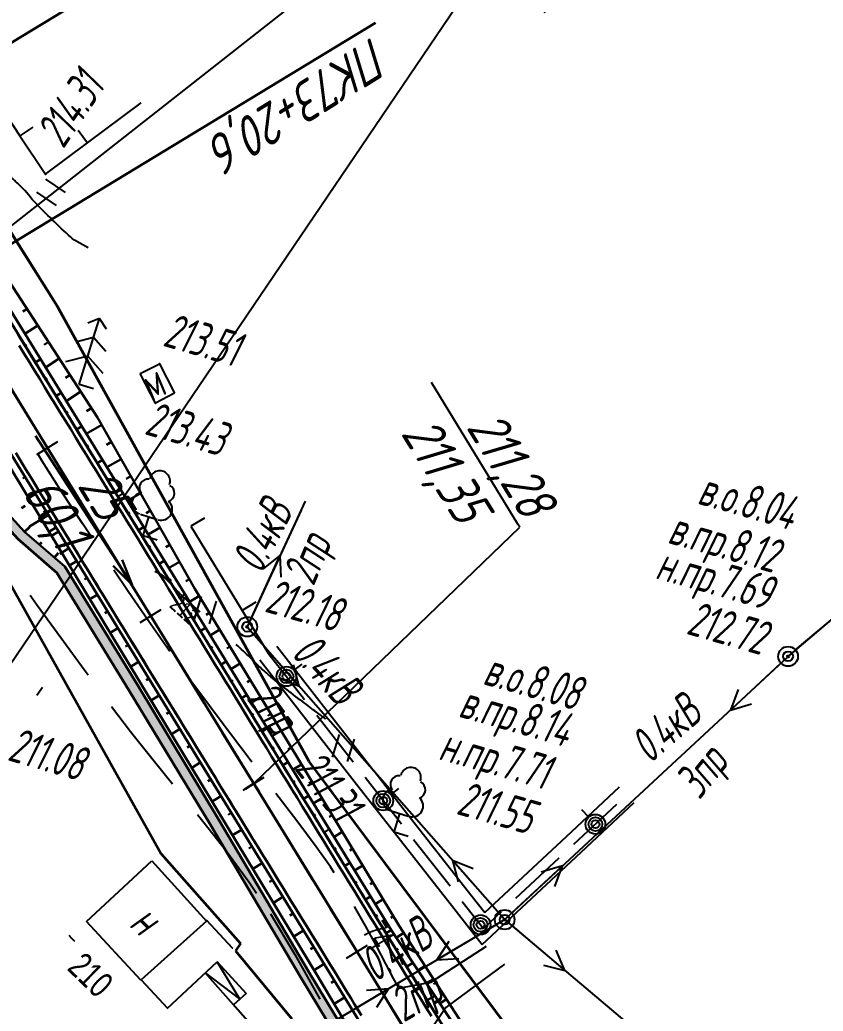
# Model space of a CAD drawing. Header units: millimetres. Extents: x -1799 to 6962, y -1020 to 4121.
# Drawn here: x 4260.6 to 4342.2, y 3052.8 to 3153.5 of the extents above; entities that cross this region are included whole.
import ezdxf
from ezdxf import colors
from ezdxf.entities.mleader import LeaderData, LeaderLine
from ezdxf.math import Vec2, Vec3

# ---------------------------------------------------------------- set-up
doc = ezdxf.new("R2010")
doc.units = ezdxf.units.MM
doc.linetypes.add('CONTI', pattern=[0])
doc.linetypes.add('DASHED', pattern=[0.75, 0.5, -0.25])
for name, color, linetype, lineweight in [('10', 1, 'Continuous', 35), ('КОПИЯ_ОСЬ_13_ОТКОСЫ', 7, 'Continuous', 30), ('КОПИЯ_ОСЬ_ГРАНИЦЫ_ПОЛОС', 7, 'Continuous', 30), ('ОСЬ_ВЕРХ_ПОКРЫТИЯ_ГРАНИЦЫ_ПОЛОС', 7, 'Continuous', 30), ('ОСЬ_ВЕРХ_ПОКРЫТИЯ_ОСЬ', 1, 'Continuous', 30), ('Ось_примыкания', 1, 'Continuous', 35), ('Отметки', 5, 'Continuous', 30), ('Привязка', 250, 'Continuous', 35), ('Тротуар', 40, 'Continuous', 35), ('Уклоны ПЧ', 5, 'Continuous', 30)]:
    doc.layers.add(name, color=color, linetype=linetype, lineweight=lineweight)
for name, color, linetype in [('GOR_BDEFAULT', 212, 'CONTI'), ('NAD_MDEFAULT', 7, 'CONTI'), ('PI_OTDEFAULT', 172, 'CONTI'), ('PI_TTDEFAULT', 5, 'CONTI'), ('SIT_LDEFAULT', 7, 'CONTI'), ('USLZNDEFAULT', 7, 'CONTI'), ('ZAPSKDEFAULT', 7, 'CONTI'), ('КОПИЯ_ОСЬ_ТАНГЕНСЫ', 1, 'Continuous'), ('ОСЬ_ВЕРХ_ПОКРЫТИЯ_ПИКЕТЫ', 1, 'Continuous'), ('ОСЬ_ВЕРХ_ПОКРЫТИЯ_ТАНГЕНСЫ', 1, 'Continuous'), ('разметка', 7, 'Continuous')]:
    doc.layers.add(name, color=color, linetype=linetype)
doc.styles.add('eskd', font='spds.shx', dxfattribs={"width": 1.2, "oblique": 15})
doc.styles.add('SHRFT', font='TXT', dxfattribs={"width": 3.5})
doc.styles.get("Standard").update_dxf_attribs({"font": 'arial.ttf'})
doc.styles.add('ГОСТ', font='', dxfattribs={"oblique": 15, "height": 4})
doc.styles.get('ГОСТ').set_extended_font_data('GOST type A')

# ---------------------------------------------------------------- blocks, each defined once
blk = doc.blocks.new('BL_2011')
at = {"color": 0}
for p, q in [((0, 0), (0, 2.4)), ((1.6, 0), (1.6, 2.4))]:
    blk.add_line(p, q, dxfattribs=at)
blk = doc.blocks.new('BL_22')
at = {"color": 0}
for radius in [1, 0.5, 0.1]:
    blk.add_circle((0, 0), radius, dxfattribs=at)
blk = doc.blocks.new('BL_104')
at = {"color": 0}
for p, q in [((-0.9, 2), (0.9, 2)), ((0, 0), (0, 2)), ((1.5, 0), (0, 0))]:
    blk.add_line(p, q, dxfattribs=at)
for centre, radius, start, end in [((0, 5.8), 1.04, 358, 185), ((-0.94, 4.8), 0.88, 100, 235), ((0.94, 4.8), 0.88, 305, 80), ((-1, 3.1), 1.1, 115, 270), ((1, 3.1), 1.1, 270, 65)]:
    blk.add_arc(centre, radius, start, end, dxfattribs=at)
blk = doc.blocks.new('BL_105')
at = {"color": 0}
for p, q in [((0, 7), (-1, 6.2)), ((0, 5), (0, 7)), ((1, 6.2), (0, 7)), ((0, 5), (-1.6, 4)), ((0, 3), (0, 5)), ((1.6, 4), (0, 5)), ((0, 3), (-2, 1.8)), ((0, 0), (0, 3)), ((2, 1.8), (0, 3)), ((1.5, 0), (0, 0))]:
    blk.add_line(p, q, dxfattribs=at)
blk = doc.blocks.new('*U52')
at = {"layer": 'КОПИЯ_ОСЬ_13_ОТКОСЫ'}
for points in [[(984.13, 927.35), (988.27, 920.91), (988.79, 920.11), (990.34, 917.7), (992.41, 914.48), (994.97, 910.45), (999.57, 903.2), (1001.06, 900.83), (1010.44, 886.4), (1020.32, 869), (1030.7, 851.9), (1041.05, 834.79), (1049.34, 821.93)], [(981.77, 929.25), (985.36, 923.6), (989.91, 916.3), (991.91, 913.05), (994.41, 908.98), (998.87, 901.68), (999.85, 900.08), (1040.26, 834.31), (1048.73, 821.55)], [(1003.28, 897.41), (1002.87, 897.14)], [(1004.37, 895.73), (1003.05, 894.87)], [(1005.46, 894.06), (1005.02, 893.77)], [(1006.55, 892.38), (1005.14, 891.46)], [(1007.64, 890.7), (1007.17, 890.4)], [(1008.74, 889.03), (1007.24, 888.05)], [(1009.83, 887.35), (1009.33, 887.03)], [(1010.87, 885.65), (1009.27, 884.74)], [(1011.86, 883.91), (1011.33, 883.61)], [(1012.85, 882.17), (1011.37, 881.33)], [(1013.83, 880.43), (1013.34, 880.15)], [(1014.82, 878.69), (1013.46, 877.92)], [(1015.81, 876.95), (1015.36, 876.69)], [(1016.8, 875.21), (1015.56, 874.51)], [(1017.78, 873.47), (1017.37, 873.24)], [(1018.77, 871.73), (1017.65, 871.1)], [(1019.76, 869.99), (1019.39, 869.78)], [(1020.77, 868.27), (1019.77, 867.66)], [(1021.8, 866.56), (1021.47, 866.35)], [(1022.84, 864.85), (1021.86, 864.25)], [(1023.88, 863.14), (1023.55, 862.94)], [(1024.92, 861.43), (1023.96, 860.84)], [(1025.96, 859.72), (1025.63, 859.52)], [(1026.99, 858.01), (1026.05, 857.44)], [(1028.03, 856.3), (1027.72, 856.11)], [(1029.07, 854.59), (1028.14, 854.03)], [(1030.11, 852.88), (1029.8, 852.69)], [(1031.14, 851.17), (1030.24, 850.62)], [(1032.18, 849.46), (1031.88, 849.28)], [(1033.21, 847.75), (1032.33, 847.21)], [(1034.25, 846.03), (1033.95, 845.86)], [(1035.28, 844.32), (1034.42, 843.8)], [(1036.32, 842.61), (1036.03, 842.44)], [(1037.35, 840.9), (1036.52, 840.4)], [(1038.39, 839.19), (1038.11, 839.02)], [(1039.42, 837.48), (1038.61, 836.99)], [(1040.46, 835.77), (1040.19, 835.6)], [(1041.51, 834.07), (1040.75, 833.57)], [(1042.6, 832.39), (1042.34, 832.22)], [(1043.68, 830.71), (1042.96, 830.24)], [(1044.76, 829.02), (1044.52, 828.87)], [(1045.85, 827.34), (1045.17, 826.91)]]:
    blk.add_lwpolyline(points, dxfattribs=at)
blk = doc.blocks.new('_None')
blk = doc.blocks.new('Крест')
at = {"layer": 'Отметки'}
for points in [[(-1, 0), (1, 0)], [(0, 1), (0, -1)]]:
    blk.add_lwpolyline(points, dxfattribs=at)
blk = doc.blocks.new('Стрелка')
at = {"layer": 'Уклоны ПЧ', "ltscale": 2}
for points in [[(-0.02, -0.05), (-0.02, 17.97)], [(-0.02, -0.05), (-0.58, 2.62)], [(-0.02, -0.05), (0.53, 2.62)]]:
    blk.add_lwpolyline(points, dxfattribs=at)

msp = doc.modelspace()

# ---------------------------------------------------------------- hatches: boundary and pattern name
at = {"layer": 'Тротуар', "lineweight": 30, "ltscale": 7}
msp.add_hatch(color=256, dxfattribs=at).paths.add_polyline_path([(4355.03, 2987.24), (4352.62, 2989.78), (4345.43, 2993.28), (4338.39, 2996.93), (4334.91, 2998.92), (4331.58, 3001.03), (4325.14, 3005.95), (4319.49, 3011.62), (4314.47, 3017.83), (4309.93, 3024.28), (4307.65, 3027.72), (4301.37, 3037.94), (4295.16, 3048.21), (4289.99, 3056.77), (4280.83, 3072.27), (4272.55, 3085.95), (4265.23, 3097.89), (4261.11, 3101.51), (4255.47, 3107.67), (4252.85, 3111.93), (4250.97, 3116.6), (4250.58, 3117.56), (4249.72, 3119.77), (4248.67, 3123.34), (4248.32, 3124.32), (4247.98, 3125.3), (4241.94, 3135.22), (4234.52, 3147.09), (4225.78, 3160.49), (4219.02, 3170.41), (4211.94, 3180.09), (4203.11, 3191.19), (4194.18, 3201.56), (4183.21, 3213.32), (4172.57, 3223.78), (4162.94, 3232.61), (4150.94, 3243.28), (4138.68, 3253.56), (4117.06, 3271.35), (4101.9, 3284.02), (4086.98, 3297.34), (4083.58, 3299.88), (4077.04, 3304.49), (4070.15, 3308.55), (4062.98, 3311.79), (4055.19, 3313.86), (4047.09, 3314.91), (4039.19, 3314.51), (4031.35, 3312.7), (4024.19, 3309.61), (4017.32, 3305.34), (4008.1, 3297.93), (3998.94, 3289.84), (3996.07, 3287.06), (3984.76, 3275.74), (3983.05, 3274.04), (3982.33, 3273.35), (3976.25, 3267.27), (3965.03, 3255.87), (3952.39, 3243.06), (3945.34, 3235.97), (3938.23, 3228.93), (3931.1, 3221.93), (3922.53, 3213.53), (3913.89, 3205.06), (3900.71, 3192.94), (3893.25, 3186.27), (3888.8, 3182.35), (3880.99, 3176), (3874.79, 3170.95), (3865.39, 3163.48), (3855.8, 3156.28), (3849.37, 3151.51), (3844.56, 3148.07), (3839.7, 3144.64), (3832.98, 3140.05), (3830.3, 3138.27), (3823.27, 3133.56), (3822.44, 3133.01), (3809.62, 3124.41), (3792.02, 3114.36), (3786.09, 3111.26), (3780.02, 3108.41), (3761.67, 3099.66), (3749.56, 3093.59), (3739.44, 3087.86), (3738.74, 3087.43), (3732.47, 3082.56), (3726.51, 3077.16), (3720.89, 3071.42), (3715.66, 3065.18), (3710.96, 3058.32), (3707.32, 3051.74), (3703.94, 3044.27), (3700.86, 3036.48), (3698.46, 3028.97), (3695.6, 3017.77), (3693.19, 3006.01), (3691.1, 2983.08), (3692.24, 2982.69), (3694.17, 3005.82), (3696.57, 3017.54), (3699.54, 3029.11), (3701.99, 3036.66), (3704.93, 3044.03), (3708.2, 3051.26), (3712.01, 3058.12), (3716.54, 3064.69), (3721.63, 3070.75), (3727.19, 3076.43), (3733.07, 3081.76), (3739.31, 3086.6), (3740.03, 3087.05), (3750.03, 3092.7), (3762.02, 3098.83), (3780.45, 3107.48), (3786.56, 3110.33), (3792.49, 3113.47), (3810.09, 3123.52), (3830.86, 3137.44), (3833.54, 3139.22), (3840.16, 3143.74), (3845.07, 3147.21), (3849.92, 3150.75), (3856.39, 3155.47), (3865.97, 3162.73), (3875.41, 3170.17), (3881.62, 3175.22), (3889.45, 3181.59), (3893.92, 3185.53), (3901.38, 3192.2), (3914.58, 3204.33), (3923.23, 3212.81), (3931.8, 3221.21), (3938.93, 3228.22), (3946.04, 3235.26), (3953.1, 3242.36), (3965.74, 3255.17), (3976.96, 3266.57), (3985.46, 3275.04), (3996.77, 3286.34), (3999.62, 3289.11), (4008.74, 3297.17), (4017.9, 3304.53), (4024.65, 3308.72), (4031.67, 3311.74), (4039.33, 3313.52), (4047.06, 3313.9), (4054.99, 3312.87), (4062.64, 3310.84), (4069.69, 3307.66), (4076.5, 3303.64), (4082.99, 3299.07), (4086.34, 3296.56), (4101.25, 3283.27), (4116.42, 3270.59), (4138.04, 3252.79), (4150.29, 3242.53), (4162.27, 3231.86), (4171.85, 3223.06), (4182.46, 3212.66), (4193.35, 3200.99), (4202.34, 3190.56), (4211.14, 3179.48), (4218.21, 3169.83), (4224.95, 3159.94), (4233.68, 3146.55), (4241.09, 3134.69), (4246.97, 3125.15), (4248.83, 3119.35), (4251.95, 3111.48), (4254.67, 3107.07), (4260.42, 3100.79), (4264.38, 3097.35), (4271.69, 3085.43), (4279.98, 3071.76), (4289.13, 3056.26), (4294.31, 3047.69), (4300.53, 3037.43), (4306.8, 3027.18), (4309.04, 3023.82), (4313.66, 3017.24), (4318.75, 3010.96), (4324.47, 3005.2), (4330.91, 3000.28), (4334.39, 2998.06), (4337.92, 2996.05), (4344.98, 2992.39), (4352.02, 2988.96), (4354.44, 2986.41), (4356.73, 2985.39), (4357.14, 2986.31)])

# ---------------------------------------------------------------- linework, layer by layer
at = {"linetype": 'Continuous'}
msp.add_line((4228.53, 3042.13), (4318.48, 3174.88), dxfattribs=at)
at = {"layer": '10'}
for p, q in [((4264.46, 3124.38), (4216.9, 3199.76)), ((4289.97, 3078.19), (4264.46, 3124.38)), ((4248.99, 3115.25), (4274.96, 3068.8)), ((4248.99, 3115.25), (4274.96, 3068.8)), ((4332.5, 3021.27), (4289.97, 3078.19)), ((4274.96, 3068.8), (4283.02, 3059.71)), ((4274.96, 3068.8), (4283.02, 3059.71)), ((4283.02, 3059.71), (4282.51, 3058.95)), ((4283.02, 3059.71), (4282.51, 3058.95)), ((4282.51, 3058.95), (4288.24, 3052.07)), ((4282.51, 3058.95), (4288.24, 3052.07))]:
    msp.add_line(p, q, dxfattribs=at)
msp.add_lwpolyline([(4598.59, 2915.53), (4552.42, 2914.98), (4521.75, 2925.03), (4419.61, 2982.91), (4344.15, 3011.2), (4332.5, 3021.27), (4289.97, 3078.19), (4264.46, 3124.38), (4216.9, 3199.76), (4208.93, 3208.63), (4175.18, 3237.41), (4176.75, 3239.01), (4084.86, 3313.42)], dxfattribs=at)
at = {"layer": 'GOR_BDEFAULT', "color": 212, "flags": 128}
for points, elevation in [([(4267.57, 3130.34), (4266.17, 3131.1), (4265.98, 3131.26), (4265.77, 3131.44), (4265.56, 3131.63), (4265.33, 3131.84), (4265.1, 3132.05), (4264.86, 3132.27), (4264.62, 3132.5), (4264.38, 3132.73), (4264.14, 3132.96), (4263.91, 3133.18), (4263.69, 3133.4), (4263.47, 3133.61), (4263.27, 3133.81), (4263.08, 3134), (4262.91, 3134.17), (4261.88, 3135.25), (4261.54, 3135.68), (4261.12, 3136.16), (4260.47, 3136.8), (4260.41, 3136.85), (4260.35, 3136.91), (4260.29, 3136.97), (4260.23, 3137.03), (4260.17, 3137.09), (4260.1, 3137.15), (4260.04, 3137.21), (4259.97, 3137.28), (4259.9, 3137.35), (4259.82, 3137.42), (4259.74, 3137.5), (4259.66, 3137.57), (4259.58, 3137.65), (4259.5, 3137.73), (4259.41, 3137.82), (4259.32, 3137.9), (4259.22, 3138), (4259.12, 3138.1), (4259.01, 3138.21), (4258.89, 3138.33), (4258.76, 3138.47), (4258.61, 3138.62), (4258.45, 3138.79), (4258.27, 3138.99), (4258.07, 3139.21), (4257.85, 3139.45), (4257.6, 3139.73), (4257.34, 3140.03), (4257.04, 3140.37), (4256.71, 3140.75)], 214), ([(4278.92, 3093.35), (4278.71, 3093.54), (4278.51, 3093.71), (4278.32, 3093.88), (4278.14, 3094.05), (4277.97, 3094.2), (4277.81, 3094.35), (4277.65, 3094.49), (4277.5, 3094.62), (4277.36, 3094.76), (4277.22, 3094.88), (4277.09, 3095.01), (4276.97, 3095.13), (4276.84, 3095.25), (4276.72, 3095.38), (4276.6, 3095.5), (4276.49, 3095.62), (4276.37, 3095.74), (4276.26, 3095.87), (4276.14, 3095.99), (4276.03, 3096.11), (4275.93, 3096.23), (4275.82, 3096.35), (4275.72, 3096.46), (4275.62, 3096.57), (4275.52, 3096.67), (4275.42, 3096.77), (4275.33, 3096.86), (4275.24, 3096.95), (4275.16, 3097.03), (4275.08, 3097.1), (4274.32, 3097.49)], 212), ([(4291.69, 3082.48), (4291.63, 3082.53), (4291.56, 3082.58), (4291.48, 3082.64), (4291.4, 3082.7), (4291.3, 3082.77), (4291.2, 3082.85), (4291.09, 3082.93), (4290.97, 3083.02), (4290.84, 3083.11), (4290.7, 3083.22), (4290.55, 3083.33), (4290.4, 3083.44), (4290.23, 3083.57), (4290.06, 3083.7), (4289.87, 3083.84), (4289.68, 3083.99), (4289.48, 3084.14), (4289.27, 3084.3), (4289.05, 3084.46), (4288.83, 3084.63), (4288.61, 3084.8), (4288.39, 3084.97), (4288.16, 3085.15), (4287.93, 3085.32), (4287.71, 3085.49), (4287.49, 3085.67), (4287.28, 3085.83), (4287.07, 3086), (4286.86, 3086.16), (4286.67, 3086.32), (4286.48, 3086.47), (4286.31, 3086.61), (4286.14, 3086.75), (4285.98, 3086.89), (4285.83, 3087.02), (4285.68, 3087.14), (4285.54, 3087.27), (4285.41, 3087.38), (4285.28, 3087.5), (4285.16, 3087.61), (4285.04, 3087.72), (4284.92, 3087.83), (4284.81, 3087.93), (4284.7, 3088.04), (4284.6, 3088.14), (4284.49, 3088.25), (4284.38, 3088.35), (4284.28, 3088.45), (4284.17, 3088.56), (4284.06, 3088.67), (4283.95, 3088.78), (4283.83, 3088.9), (4283.7, 3089.02), (4283.57, 3089.15), (4283.43, 3089.28), (4283.28, 3089.42), (4283.12, 3089.57), (4282.95, 3089.73), (4282.77, 3089.9), (4282.58, 3090.08)], 212), ([(4265.58, 3060.54), (4265.87, 3060.25), (4266.18, 3059.96)], 210)]:
    msp.add_lwpolyline(points, dxfattribs=dict(at, elevation=elevation))
at = {"layer": 'PI_TTDEFAULT', "color": 5}
for p in [(4263.23, 3137.82, 214.31), (4274.8, 3118.56, 213.51), (4274.38, 3114.57, 213.43), (4283.7, 3091.86, 212.18), (4338.6, 3088.86, 212.72), (4298.77, 3072.6, 211.7), (4294.29, 3069.32, 211.31)]:
    msp.add_point(p, dxfattribs=at)
at = {"layer": 'SIT_LDEFAULT', "color": 7}
for p, q in [((4255.05, 3150), (4260.63, 3141.7)), ((4267.5, 3140.99), (4272.94, 3145.05)), ((4261.95, 3142.59), (4260.63, 3141.7)), ((4266.55, 3142.28), (4267.5, 3140.99)), ((4260.63, 3141.7), (4263.23, 3137.82)), ((4263.23, 3137.81), (4267.5, 3140.99)), ((4272.85, 3117.56), (4274.8, 3118.56)), ((4274.8, 3118.56), (4276.33, 3115.57)), ((4272.88, 3117.5), (4272.85, 3117.56)), ((4274.38, 3114.57), (4272.88, 3117.5)), ((4276.33, 3115.57), (4274.38, 3114.57)), ((4262.89, 3108.69), (4262.5, 3109.32)), ((4264.83, 3105.63), (4262.88, 3108.68)), ((4266.98, 3102.35), (4264.83, 3105.63)), ((4289.59, 3104.6), (4283.7, 3091.86)), ((4279.35, 3102.89), (4277.98, 3102.06)), ((4289.17, 3103.69), (4286.23, 3097.34)), ((4267.93, 3100.93), (4266.98, 3102.35)), ((4277.98, 3102.06), (4283.2, 3093.53)), ((4338.6, 3088.86), (4352.9, 3100.94)), ((4284.12, 3092.77), (4287.06, 3099.12)), ((4287.06, 3099.12), (4285.31, 3097.73)), ((4287.13, 3096.89), (4287.06, 3099.12)), ((4271.62, 3095.46), (4270.16, 3097.6)), ((4261.68, 3095.06), (4262.39, 3094.07)), ((4273.96, 3092.07), (4271.62, 3095.46)), ((4262.39, 3094.07), (4264.77, 3090.77)), ((4284.56, 3094.36), (4283.2, 3093.53)), ((4339.36, 3089.51), (4344.71, 3094.02)), ((4283.2, 3093.53), (4285.84, 3089.2)), ((4275.85, 3089.37), (4273.96, 3092.07)), ((4283.7, 3091.86), (4309.83, 3062.13)), ((4264.77, 3090.77), (4267.15, 3087.51)), ((4284.36, 3091.11), (4288.98, 3085.85)), ((4286.71, 3089.88), (4296.54, 3077.25)), ((4285.84, 3089.2), (4289.53, 3084.47)), ((4309.83, 3062.13), (4338.6, 3088.86)), ((4284.97, 3088.52), (4294.8, 3075.9)), ((4288.98, 3085.85), (4288.41, 3088.01)), ((4288.47, 3087.45), (4289.26, 3088.06)), ((4337.87, 3088.18), (4332.74, 3083.41)), ((4267.15, 3087.51), (4267.54, 3086.97)), ((4286.91, 3086.69), (4288.98, 3085.85)), ((4262.34, 3084.92), (4262.93, 3085.73)), ((4278.57, 3085.58), (4278.18, 3086.12)), ((4281.15, 3082.11), (4278.57, 3085.58)), ((4333.52, 3085.51), (4332.74, 3083.41)), ((4269.91, 3083.76), (4271.84, 3081.22)), ((4332.74, 3083.41), (4334.89, 3084.04)), ((4290.76, 3082.89), (4294.44, 3078.16)), ((4283.8, 3078.61), (4281.15, 3082.11)), ((4271.84, 3081.22), (4274.28, 3078.18)), ((4284.17, 3078.12), (4283.8, 3078.61)), ((4274.28, 3078.18), (4276.13, 3075.91)), ((4295.67, 3076.58), (4298.77, 3072.6)), ((4296.54, 3077.26), (4299.64, 3073.28)), ((4294.8, 3075.9), (4297.9, 3071.92)), ((4316.09, 3070.58), (4321.49, 3075.61)), ((4288.74, 3072.15), (4286.61, 3074.95)), ((4298.3, 3074.83), (4299.09, 3075.44)), ((4316.84, 3069.78), (4321.23, 3073.87)), ((4317.59, 3068.98), (4322.99, 3074.01)), ((4278.66, 3072.8), (4279.2, 3072.13)), ((4298.77, 3072.6), (4299.36, 3071.85)), ((4299.64, 3073.28), (4306.39, 3064.65)), ((4318.35, 3072.56), (4317.67, 3073.29)), ((4279.2, 3072.13), (4281.6, 3069.07)), ((4290.7, 3069.52), (4288.73, 3072.15)), ((4297.9, 3071.92), (4304.66, 3063.3)), ((4307.8, 3062.85), (4316.09, 3070.58)), ((4292.15, 3067.49), (4290.7, 3069.52)), ((4300.59, 3070.27), (4304.29, 3065.55)), ((4281.6, 3069.07), (4283.9, 3065.94)), ((4307.54, 3059.62), (4317.59, 3068.97)), ((4267.38, 3061.96), (4274.01, 3068.1)), ((4274.01, 3068.1), (4279.55, 3061.99)), ((4292.53, 3066.89), (4292.15, 3067.49)), ((4309.17, 3062.88), (4304.55, 3068.14)), ((4304.55, 3068.14), (4305.12, 3065.98)), ((4306.62, 3067.3), (4304.55, 3068.14)), ((4310.56, 3062.81), (4315.69, 3067.58)), ((4310.98, 3064.32), (4315.37, 3068.41)), ((4315.69, 3067.58), (4313.54, 3066.95)), ((4314.91, 3065.48), (4315.69, 3067.58)), ((4283.9, 3065.94), (4284.65, 3064.82)), ((4306.4, 3064.65), (4307.8, 3062.86)), ((4295.7, 3061.51), (4294.6, 3063.47)), ((4305.53, 3063.97), (4307.67, 3061.24)), ((4286.06, 3062.72), (4288.53, 3058.59)), ((4304.66, 3063.29), (4307.54, 3059.61)), ((4307.67, 3061.24), (4309.52, 3062.96)), ((4272.91, 3055.98), (4267.38, 3061.96)), ((4279.55, 3061.99), (4272.94, 3056.01)), ((4279.54, 3062.12), (4282.19, 3059.24)), ((4309.83, 3062.13), (4291.17, 3051.02)), ((4296.81, 3059.46), (4295.7, 3061.51)), ((4308.97, 3061.62), (4302.96, 3058.04)), ((4371.75, 3010), (4309.83, 3062.13)), ((4310.59, 3061.49), (4315.95, 3056.98)), ((4297.78, 3057.63), (4296.81, 3059.46)), ((4302.32, 3055.79), (4307.97, 3059.44)), ((4304.16, 3059.92), (4302.96, 3058.04)), ((4282.2, 3059.24), (4282.14, 3059.19)), ((4288.53, 3058.59), (4291.07, 3054.07)), ((4315.95, 3056.98), (4315.06, 3059.03)), ((4275.58, 3053.11), (4280.65, 3057.86)), ((4280.65, 3057.86), (4283.59, 3054.63)), ((4282.94, 3054.06), (4280.65, 3057.86)), ((4298.56, 3056.16), (4297.78, 3057.63)), ((4302.96, 3058.04), (4305.19, 3058.2)), ((4309.82, 3057.6), (4303.86, 3053.2)), ((4313.78, 3057.5), (4315.95, 3056.98)), ((4279.44, 3056.72), (4282.94, 3054.06)), ((4282.29, 3053.5), (4279.44, 3056.72)), ((4272.91, 3055.98), (4272.94, 3056.01)), ((4272.94, 3056.01), (4275.6, 3053.13)), ((4299.1, 3055.2), (4298.56, 3056.16)), ((4298.97, 3055.75), (4299.1, 3055.19)), ((4299.1, 3055.19), (4302.32, 3055.79)), ((4283.59, 3054.63), (4282.29, 3053.5)), ((4292.03, 3051.53), (4298.04, 3055.11)), ((4298.04, 3055.11), (4295.81, 3054.95)), ((4296.84, 3053.23), (4298.04, 3055.11)), ((4285.65, 3049.7), (4282.24, 3053.56)), ((4275.6, 3053.13), (4275.58, 3053.11)), ((4303.86, 3053.2), (4302.4, 3051.06))]:
    msp.add_line(p, q, dxfattribs=at)
for centre, radius in [((4287.68, 3086.83), 1), ((4287.68, 3086.83), 0.7), ((4287.68, 3086.83), 0.4), ((4297.51, 3074.21), 1), ((4297.51, 3074.21), 0.7), ((4297.51, 3074.21), 0.4), ((4319.04, 3071.82), 1), ((4319.04, 3071.82), 0.7), ((4319.04, 3071.82), 0.4), ((4307.38, 3061.61), 1), ((4307.38, 3061.61), 0.7), ((4307.38, 3061.61), 0.4)]:
    msp.add_circle(centre, radius, dxfattribs=at)
at = {"layer": 'КОПИЯ_ОСЬ_13_ОТКОСЫ'}
for points in [[(4229.09, 3158.07), (4232.22, 3153.32), (4235.31, 3148.55), (4239.9, 3141.34), (4241.42, 3138.93), (4243.44, 3135.71), (4245.95, 3131.68), (4250.46, 3124.42), (4251.44, 3122.83), (4299.86, 3044.02)], [(4238.81, 3156.46), (4241.89, 3151.62), (4246.46, 3144.33), (4248.47, 3141.08), (4250.47, 3137.83), (4253.46, 3132.95), (4257.4, 3126.49), (4305.83, 3047.68)], [(4229.43, 3156.02), (4231.53, 3152.87), (4234.65, 3148.12), (4239.28, 3140.95), (4240.81, 3138.55), (4242.84, 3135.34), (4245.38, 3131.33), (4249.43, 3124.88), (4250.89, 3122.49), (4290.84, 3056.43), (4298.64, 3043.26)], [(4239.83, 3155.98), (4243.42, 3150.32), (4247.98, 3143.02), (4249.98, 3139.77), (4252.48, 3135.71), (4256.94, 3128.4), (4257.91, 3126.81), (4298.33, 3061.03), (4306.8, 3048.28)], [(4261.14, 3120.4), (4261.31, 3120.51)], [(4262.19, 3118.7), (4262.7, 3119.01)], [(4263.24, 3117), (4263.41, 3117.1)], [(4264.28, 3115.29), (4264.8, 3115.61)], [(4265.33, 3113.59), (4265.5, 3113.69)], [(4266.38, 3111.88), (4266.89, 3112.2)], [(4267.43, 3110.18), (4267.6, 3110.28)], [(4268.47, 3108.47), (4268.98, 3108.79)], [(4261.14, 3107.04), (4260.92, 3106.91)], [(4269.52, 3106.77), (4269.69, 3106.88)], [(4262.18, 3105.34), (4261.51, 3104.93)], [(4270.57, 3105.07), (4271.08, 3105.38)], [(4263.23, 3103.64), (4263.01, 3103.5)], [(4271.61, 3103.36), (4271.78, 3103.47)], [(4264.28, 3101.93), (4263.58, 3101.51)], [(4272.66, 3101.66), (4273.17, 3101.97)], [(4265.32, 3100.23), (4265.09, 3100.09)], [(4273.71, 3099.95), (4273.88, 3100.06)], [(4266.37, 3098.52), (4265.65, 3098.08)], [(4274.75, 3098.25), (4275.27, 3098.56)], [(4267.42, 3096.82), (4267.18, 3096.67)], [(4275.8, 3096.55), (4275.97, 3096.65)], [(4268.46, 3095.12), (4267.72, 3094.66)], [(4276.85, 3094.84), (4277.36, 3095.16)], [(4269.51, 3093.41), (4269.26, 3093.26)], [(4277.9, 3093.14), (4278.07, 3093.24)], [(4270.56, 3091.71), (4269.79, 3091.24)], [(4278.94, 3091.43), (4279.45, 3091.75)], [(4271.61, 3090), (4271.35, 3089.85)], [(4279.99, 3089.73), (4280.16, 3089.84)], [(4272.65, 3088.3), (4271.86, 3087.81)], [(4281.04, 3088.03), (4281.55, 3088.34)], [(4273.7, 3086.6), (4273.44, 3086.43)], [(4282.08, 3086.32), (4282.25, 3086.43)], [(4274.75, 3084.89), (4273.93, 3084.39)], [(4283.13, 3084.62), (4283.64, 3084.93)], [(4275.79, 3083.19), (4275.52, 3083.02)], [(4284.18, 3082.91), (4284.35, 3083.02)], [(4276.84, 3081.48), (4276, 3080.97)], [(4285.22, 3081.21), (4285.74, 3081.52)], [(4277.89, 3079.78), (4277.61, 3079.61)], [(4286.27, 3079.51), (4286.44, 3079.61)], [(4278.93, 3078.08), (4278.07, 3077.55)], [(4287.32, 3077.8), (4287.83, 3078.12)], [(4279.98, 3076.37), (4279.69, 3076.19)], [(4288.37, 3076.1), (4288.54, 3076.2)], [(4281.03, 3074.67), (4280.14, 3074.12)], [(4289.41, 3074.39), (4289.92, 3074.71)], [(4282.08, 3072.96), (4281.78, 3072.78)], [(4290.46, 3072.69), (4290.63, 3072.79)], [(4283.12, 3071.26), (4282.21, 3070.7)], [(4291.51, 3070.99), (4292.02, 3071.3)], [(4284.17, 3069.56), (4283.87, 3069.37)], [(4292.55, 3069.28), (4292.72, 3069.39)], [(4285.22, 3067.85), (4284.28, 3067.28)], [(4293.6, 3067.58), (4294.11, 3067.89)], [(4286.26, 3066.15), (4285.95, 3065.96)], [(4294.65, 3065.87), (4294.82, 3065.98)], [(4295.69, 3064.17), (4296.21, 3064.48)], [(4287.31, 3064.44), (4286.35, 3063.85)], [(4288.36, 3062.74), (4288.04, 3062.54)], [(4296.74, 3062.47), (4296.91, 3062.57)], [(4289.4, 3061.03), (4288.42, 3060.43)], [(4297.79, 3060.76), (4298.3, 3061.08)], [(4290.45, 3059.33), (4290.12, 3059.13)], [(4298.84, 3059.06), (4299.01, 3059.16)], [(4291.5, 3057.63), (4290.49, 3057.01)], [(4299.88, 3057.35), (4300.51, 3057.74)], [(4292.55, 3055.92), (4292.21, 3055.72)], [(4300.93, 3055.65), (4301.14, 3055.78)], [(4301.98, 3053.95), (4302.73, 3054.41)], [(4293.59, 3054.22), (4292.53, 3053.57)]]:
    msp.add_lwpolyline(points, dxfattribs=at)
at = {"layer": 'КОПИЯ_ОСЬ_ГРАНИЦЫ_ПОЛОС'}
for points in [[(4260.45, 3121.54), (4260.97, 3120.69), (4261.49, 3119.84), (4262.02, 3118.98), (4262.54, 3118.13), (4263.06, 3117.28), (4263.59, 3116.43), (4264.11, 3115.58), (4264.63, 3114.73), (4265.15, 3113.88), (4265.68, 3113.02), (4266.2, 3112.17), (4266.72, 3111.32), (4267.25, 3110.47), (4267.77, 3109.62), (4268.29, 3108.77), (4268.82, 3107.92), (4269.34, 3107.06), (4269.86, 3106.21), (4270.39, 3105.36), (4270.91, 3104.51), (4271.43, 3103.66), (4271.96, 3102.81), (4272.48, 3101.96), (4273, 3101.1), (4273.52, 3100.25), (4274.05, 3099.4), (4274.57, 3098.55), (4275.09, 3097.7), (4275.62, 3096.85), (4276.14, 3096), (4276.66, 3095.15), (4277.19, 3094.29), (4277.71, 3093.44), (4278.23, 3092.59), (4278.76, 3091.74), (4279.28, 3090.89), (4279.8, 3090.04), (4280.32, 3089.19), (4280.85, 3088.33), (4281.37, 3087.48), (4281.89, 3086.63), (4282.42, 3085.78), (4282.94, 3084.93), (4283.46, 3084.08), (4283.99, 3083.23), (4284.51, 3082.37), (4285.03, 3081.52), (4285.56, 3080.67), (4286.08, 3079.82), (4286.6, 3078.97), (4287.12, 3078.12), (4287.65, 3077.27), (4288.17, 3076.42), (4288.69, 3075.56), (4289.22, 3074.71), (4289.74, 3073.86), (4290.26, 3073.01), (4290.79, 3072.16), (4291.31, 3071.31), (4291.83, 3070.46), (4292.36, 3069.6), (4292.88, 3068.75), (4293.4, 3067.9), (4293.92, 3067.05), (4294.45, 3066.2), (4294.97, 3065.35), (4295.49, 3064.5), (4296.02, 3063.64), (4296.54, 3062.79), (4297.06, 3061.94), (4297.59, 3061.09), (4298.11, 3060.24), (4298.63, 3059.39), (4299.16, 3058.54), (4299.68, 3057.69), (4300.2, 3056.83), (4300.73, 3055.98), (4301.25, 3055.13), (4301.77, 3054.28), (4302.29, 3053.43), (4302.82, 3052.58)], [(4260.53, 3121.41), (4261.05, 3120.56), (4261.57, 3119.71), (4262.09, 3118.87), (4262.61, 3118.02), (4263.13, 3117.17), (4263.65, 3116.32), (4264.17, 3115.48), (4264.69, 3114.63), (4265.21, 3113.78), (4265.73, 3112.93), (4266.25, 3112.09), (4266.77, 3111.24), (4267.3, 3110.39), (4267.82, 3109.54), (4268.34, 3108.7), (4268.86, 3107.85), (4269.38, 3107), (4269.9, 3106.15), (4270.42, 3105.31), (4270.94, 3104.46), (4271.46, 3103.61), (4271.98, 3102.76), (4272.5, 3101.92), (4273.02, 3101.07), (4273.54, 3100.22), (4274.06, 3099.37), (4274.58, 3098.53), (4275.11, 3097.68), (4275.63, 3096.83), (4276.15, 3095.98), (4276.67, 3095.14), (4277.19, 3094.29), (4277.71, 3093.44), (4278.23, 3092.59), (4278.75, 3091.75), (4279.27, 3090.9), (4279.79, 3090.05), (4280.31, 3089.2), (4280.83, 3088.36), (4281.35, 3087.51), (4281.87, 3086.66), (4282.4, 3085.81), (4282.92, 3084.97), (4283.44, 3084.12), (4283.96, 3083.27), (4284.48, 3082.43), (4285, 3081.58), (4285.52, 3080.73), (4286.04, 3079.88), (4286.56, 3079.04), (4287.08, 3078.19), (4287.6, 3077.34), (4288.12, 3076.49), (4288.64, 3075.65), (4289.16, 3074.8), (4289.68, 3073.95), (4290.21, 3073.1), (4290.73, 3072.26), (4291.25, 3071.41), (4291.77, 3070.56), (4292.29, 3069.71), (4292.81, 3068.87), (4293.33, 3068.02), (4293.85, 3067.17), (4294.37, 3066.32), (4294.89, 3065.48), (4295.41, 3064.63), (4295.93, 3063.78), (4296.45, 3062.93), (4296.97, 3062.09), (4297.49, 3061.24), (4298.02, 3060.39), (4298.54, 3059.54), (4299.06, 3058.7), (4299.58, 3057.85), (4300.1, 3057), (4300.62, 3056.15), (4301.14, 3055.31), (4301.66, 3054.46), (4302.18, 3053.61), (4302.7, 3052.76)], [(4260.54, 3120.42), (4261.07, 3119.57), (4261.59, 3118.72), (4262.11, 3117.87), (4262.64, 3117.02), (4263.16, 3116.17), (4263.68, 3115.32), (4264.21, 3114.47), (4264.73, 3113.61), (4265.25, 3112.76), (4265.78, 3111.91), (4266.3, 3111.06), (4266.82, 3110.21), (4267.34, 3109.36), (4267.87, 3108.51), (4268.39, 3107.65), (4268.91, 3106.8), (4269.44, 3105.95), (4269.96, 3105.1), (4270.48, 3104.25), (4271.01, 3103.4), (4271.53, 3102.55), (4272.05, 3101.69), (4272.58, 3100.84), (4273.1, 3099.99), (4273.62, 3099.14), (4274.14, 3098.29), (4274.67, 3097.44), (4275.19, 3096.59), (4275.71, 3095.73), (4276.24, 3094.88), (4276.76, 3094.03), (4277.28, 3093.18), (4277.81, 3092.33), (4278.33, 3091.48), (4278.85, 3090.63), (4279.38, 3089.78), (4279.9, 3088.92), (4280.42, 3088.07), (4280.94, 3087.22), (4281.47, 3086.37), (4281.99, 3085.52), (4282.51, 3084.67), (4283.04, 3083.82), (4283.56, 3082.96), (4284.08, 3082.11), (4284.61, 3081.26), (4285.13, 3080.41), (4285.65, 3079.56), (4286.18, 3078.71), (4286.7, 3077.86), (4287.22, 3077), (4287.74, 3076.15), (4288.27, 3075.3), (4288.79, 3074.45), (4289.31, 3073.6), (4289.84, 3072.75), (4290.36, 3071.9), (4290.88, 3071.05), (4291.41, 3070.19), (4291.93, 3069.34), (4292.45, 3068.49), (4292.98, 3067.64), (4293.5, 3066.79), (4294.02, 3065.94), (4294.55, 3065.09), (4295.07, 3064.23), (4295.59, 3063.38), (4296.11, 3062.53), (4296.64, 3061.68), (4297.16, 3060.83), (4297.68, 3059.98), (4298.21, 3059.13), (4298.73, 3058.27), (4299.25, 3057.42), (4299.78, 3056.57), (4300.3, 3055.72), (4300.82, 3054.87), (4301.35, 3054.02), (4301.87, 3053.17), (4302.39, 3052.32)], [(4263.65, 3103.9), (4263.92, 3103.48), (4264.44, 3102.62), (4264.96, 3101.77), (4265.48, 3100.92), (4266.01, 3100.07), (4266.53, 3099.22), (4267.05, 3098.37), (4267.58, 3097.52), (4268.1, 3096.67), (4268.62, 3095.82), (4269.15, 3094.96), (4269.67, 3094.11), (4270.19, 3093.26), (4270.71, 3092.41), (4271.24, 3091.56), (4271.76, 3090.71), (4272.28, 3089.86), (4272.81, 3089.01), (4273.33, 3088.16), (4273.85, 3087.3), (4274.37, 3086.45), (4274.9, 3085.6), (4275.42, 3084.75), (4275.94, 3083.9), (4276.47, 3083.05), (4276.99, 3082.2), (4277.51, 3081.35), (4278.04, 3080.5), (4278.56, 3079.64), (4279.08, 3078.79), (4279.6, 3077.94), (4280.13, 3077.09), (4280.65, 3076.24), (4281.17, 3075.39), (4281.7, 3074.54), (4282.22, 3073.69), (4282.74, 3072.84), (4283.26, 3071.98), (4283.79, 3071.13), (4284.31, 3070.28), (4284.83, 3069.43), (4285.36, 3068.58), (4285.88, 3067.73), (4286.4, 3066.88), (4286.92, 3066.03), (4287.45, 3065.18), (4287.97, 3064.32), (4288.49, 3063.47), (4289.02, 3062.62), (4289.54, 3061.77), (4290.06, 3060.92), (4290.59, 3060.07), (4291.11, 3059.22), (4291.63, 3058.37), (4292.15, 3057.52), (4292.68, 3056.66), (4293.2, 3055.81), (4293.72, 3054.96), (4294.25, 3054.11), (4294.77, 3053.26), (4295.29, 3052.41)]]:
    msp.add_lwpolyline(points, dxfattribs=at)
at = {"layer": 'КОПИЯ_ОСЬ_ТАНГЕНСЫ'}
msp.add_line((4205.15, 3204.85), (4325.58, 3008.84), dxfattribs=at)
at = {"layer": 'ОСЬ_ВЕРХ_ПОКРЫТИЯ_ГРАНИЦЫ_ПОЛОС', "linetype": 'Continuous'}
msp.add_lwpolyline([(4295.08, 3052.75), (4294.56, 3053.6), (4294.04, 3054.45), (4293.52, 3055.29), (4293, 3056.14), (4292.48, 3056.99), (4291.96, 3057.84), (4291.44, 3058.68), (4290.92, 3059.53), (4290.39, 3060.38), (4289.87, 3061.23), (4289.35, 3062.07), (4288.83, 3062.92), (4288.31, 3063.77), (4287.79, 3064.62), (4287.27, 3065.46), (4286.75, 3066.31), (4286.23, 3067.16), (4285.71, 3068.01), (4285.19, 3068.85), (4284.67, 3069.7), (4284.15, 3070.55), (4283.63, 3071.4), (4283.11, 3072.24), (4282.58, 3073.09), (4282.06, 3073.94), (4281.54, 3074.79), (4281.02, 3075.63), (4280.5, 3076.48), (4279.98, 3077.33), (4279.46, 3078.18), (4278.94, 3079.02), (4278.42, 3079.87), (4277.9, 3080.72), (4277.38, 3081.56), (4276.86, 3082.41), (4276.34, 3083.26), (4275.82, 3084.11), (4275.29, 3084.95), (4274.77, 3085.8), (4274.25, 3086.65), (4273.73, 3087.5), (4273.21, 3088.34), (4272.69, 3089.19), (4272.17, 3090.04), (4271.65, 3090.89), (4271.13, 3091.73), (4270.61, 3092.58), (4270.09, 3093.43), (4269.57, 3094.28), (4269.05, 3095.12), (4268.53, 3095.97), (4268.01, 3096.82), (4267.48, 3097.67), (4266.96, 3098.51), (4266.44, 3099.36), (4265.92, 3100.21), (4265.4, 3101.06), (4264.88, 3101.9), (4264.36, 3102.75), (4263.84, 3103.6), (4263.32, 3104.45), (4262.8, 3105.29), (4262.28, 3106.14), (4261.76, 3106.99), (4261.24, 3107.84), (4260.72, 3108.68), (4260.2, 3109.53)], dxfattribs=at)
at = {"layer": 'ОСЬ_ВЕРХ_ПОКРЫТИЯ_ОСЬ'}
msp.add_lwpolyline([(4236.1, 3153.99), (4237.17, 3152.32), (4238.24, 3150.66), (4239.3, 3148.99), (4240.36, 3147.32), (4241.94, 3144.81), (4243.52, 3142.3), (4245.09, 3139.78), (4247.18, 3136.42), (4249.78, 3132.21), (4254.44, 3124.63), (4254.44, 3124.63), (4305.47, 3041.58)], dxfattribs=at)
at = {"layer": 'ОСЬ_ВЕРХ_ПОКРЫТИЯ_ПИКЕТЫ'}
for p, q in [((4262.36, 3109.35), (4264.49, 3110.66)), ((4272.83, 3092.31), (4274.96, 3093.62)), ((4283.3, 3075.27), (4285.43, 3076.58)), ((4293.77, 3058.23), (4295.9, 3059.54)), ((4293.77, 3058.23), (4295.9, 3059.54))]:
    msp.add_line(p, q, dxfattribs=at)
at = {"layer": 'ОСЬ_ВЕРХ_ПОКРЫТИЯ_ТАНГЕНСЫ'}
msp.add_line((4205.15, 3204.85), (4325.58, 3008.84), dxfattribs=at)
at = {"layer": 'Ось_примыкания', "color": 0}
for p, q in [((4261.17, 3104.13), (4260.78, 3103.89)), ((4263.48, 3103.21), (4261.6, 3102.05)), ((4261.11, 3101.51), (4261.65, 3102)), ((4262.21, 3102.43), (4261.61, 3102.06)), ((4264.52, 3101.5), (4263.84, 3101.08)), ((4262.63, 3100.2), (4262.85, 3100.46)), ((4265.57, 3099.8), (4264.69, 3099.26)), ((4264.14, 3098.89), (4264.56, 3099.37))]:
    msp.add_line(p, q, dxfattribs=at)
at = {"layer": 'Привязка', "lineweight": 30, "ltscale": 7}
for points in [[(4250.34, 3145.47), (4291.36, 3170.35)], [(4255.7, 3128.3), (4296.72, 3153.19)]]:
    msp.add_lwpolyline(points, dxfattribs=at)
at = {"layer": 'разметка', "lineweight": 30, "ltscale": 7}
msp.add_lwpolyline([(4254.21, 3125.01), (4264.68, 3107.97)], dxfattribs=at)
at = {"layer": 'разметка', "linetype": 'DASHED', "lineweight": 30, "ltscale": 14}
msp.add_lwpolyline([(4264.68, 3107.97), (4305.47, 3041.58)], dxfattribs=at)
at = {"layer": 'Тротуар', "linetype": 'Continuous'}
for points in [[(4224.95, 3159.94), (4233.68, 3146.55), (4241.09, 3134.69), (4246.97, 3125.15), (4248.83, 3119.23), (4251.95, 3111.48), (4254.67, 3107.07), (4254.67, 3107.07), (4260.42, 3100.79), (4264.38, 3097.35), (4271.69, 3085.43), (4279.98, 3071.76), (4289.13, 3056.26), (4294.31, 3047.69), (4300.53, 3037.43), (4306.8, 3027.18), (4309.04, 3023.82), (4313.66, 3017.24), (4318.75, 3010.96), (4324.47, 3005.2), (4330.91, 3000.28), (4334.39, 2998.06), (4337.92, 2996.05), (4344.98, 2992.39)], [(4265.18, 3097.99), (4272.55, 3085.96), (4280.83, 3072.27), (4289.99, 3056.77), (4295.16, 3048.21), (4301.39, 3037.95), (4307.65, 3027.72), (4309.86, 3024.39), (4314.46, 3017.84), (4319.49, 3011.62), (4325.13, 3005.96), (4331.48, 3001.1), (4334.91, 2998.92), (4338.39, 2996.93), (4345.43, 2993.28), (4352.62, 2989.78)]]:
    msp.add_lwpolyline(points, dxfattribs=at)
at = {"layer": 'Тротуар', "lineweight": 30, "ltscale": 7}
msp.add_lwpolyline([(4255.47, 3107.67), (4261.11, 3101.51), (4265.18, 3097.99)], dxfattribs=at)

# ---------------------------------------------------------------- block references
at = {"layer": 'USLZNDEFAULT', "color": 7, "rotation": 342.9999999999999}
for name, p in [('BL_105', (4266.65, 3116.45)), ('BL_104', (4273.13, 3101.11)), ('BL_22', (4283.7, 3091.86)), ('BL_104', (4298.6, 3071)), ('BL_22', (4309.83, 3062.13))]:
    msp.add_blockref(name, p, dxfattribs=at)
at = {"layer": 'USLZNDEFAULT', "color": 7}
msp.add_blockref('BL_22', (4338.6, 3088.86), dxfattribs=at)
at = {"layer": 'ZAPSKDEFAULT', "color": 7}
for p, rotation in [((4264.35, 3134.64), 56), ((4278.35, 3092.64), 342.9999999999999), ((4292.35, 3078.64), 342.9999999999999)]:
    msp.add_blockref('BL_2011', p, dxfattribs=dict(at, rotation=rotation))
at = {"layer": 'КОПИЯ_ОСЬ_13_ОТКОСЫ'}
msp.add_blockref('*U52', (3258.07, 2226.72), dxfattribs=at)
at = {"layer": 'Отметки', "rotation": 302.3773470275477}
msp.add_blockref('Крест', (4284.37, 3075.96), dxfattribs=at)
at = {"layer": 'Уклоны ПЧ', "rotation": 32.98645524494142}
msp.add_blockref('Стрелка', (4272, 3096.18), dxfattribs=at)

# ---------------------------------------------------------------- texts
at = {"layer": 'GOR_BDEFAULT', "color": 212, "style": 'SHRFT', "width": 0.75}
for s, height, rotation, p in [('212', 1.722, 317.976, (4275.71, 3093.92, 212)), ('210', 2.625, 315.8285, (4265.33, 3057.11, 210))]:
    msp.add_text(s, height=height, rotation=rotation, dxfattribs=at).set_placement(p)
at = {"layer": 'NAD_MDEFAULT', "color": 7, "style": 'eskd', "oblique": 10, "width": 0.8}
for s, rotation, p in [('м', 32.8244, (4274.02, 3114.53)), ('в.о.8.04', 344, (4329.26, 3104.39)), ('0.4кВ', 63, (4285.11, 3097.11)), ('в.пр.8.12', 344, (4326.25, 3100.41)), ('2пр', 67, (4290.43, 3095.9)), ('н.пр.7.69', 344, (4325, 3096.81)), ('0.4кВ', 312, (4288.05, 3089.1)), ('в.о.8.08', 344, (4307.49, 3086.07)), ('2пр', 306, (4283.55, 3084.6)), ('в.пр.8.14', 344, (4305.01, 3082.77)), ('0.4кВ', 41, (4324.58, 3077.88)), ('н.пр.7.71', 344, (4302.99, 3078.44)), ('3пр', 51, (4329.59, 3074.21)), ('н', 315.5523, (4271.62, 3061.55)), ('0.4кВ', 33, (4296.71, 3055.72)), ('2пр', 30, (4299.58, 3051.66))]:
    msp.add_text(s, height=3.5, rotation=rotation, dxfattribs=at).set_placement(p)
at = {"layer": 'PI_OTDEFAULT', "color": 172, "style": 'eskd', "oblique": 10, "width": 0.8}
for s, rotation, p in [('214.31', 56, (4265.02, 3140.3)), ('213.51', 343.5711, (4275.02, 3120.42)), ('213.43', 343.5711, (4273.16, 3111.45)), ('212.18', 344, (4285.35, 3093.43)), ('212.72', 344, (4328.16, 3091.17)), ('211.08', 343.5711, (4259.26, 3078.35)), ('211.31', 307.9647, (4288.42, 3077.45, 211.5)), ('211.55', 344, (4304.81, 3072.89))]:
    msp.add_text(s, height=3.5, rotation=rotation, dxfattribs=at).set_placement(p)
at = {"layer": 'ОСЬ_ВЕРХ_ПОКРЫТИЯ_ПИКЕТЫ', "width": 0.6}
msp.add_text('74', height=2.5, rotation=301.5669, dxfattribs=at).set_placement((4295.33, 3060.95))
at = {"layer": 'Отметки', "color": 0, "style": 'ГОСТ', "oblique": 15}
msp.add_text('211,35', height=4, rotation=301.7358, dxfattribs=at).set_placement((4299.23, 3111.5, 126.57))
at = {"layer": 'Привязка', "lineweight": 30, "ltscale": 7, "style": 'ГОСТ', "oblique": 15}
msp.add_text('ПК73+20,6', height=4, rotation=211.9644, dxfattribs=at).set_placement((4296.49, 3151.86, 126.57))
at = {"layer": 'Уклоны ПЧ', "style": 'ГОСТ', "oblique": 15}
for s, p in [('25', (4266.39, 3106.21)), ('60,1', (4260.76, 3105.57))]:
    msp.add_text(s, height=4, rotation=301.2457, dxfattribs=at).set_placement(p)

# ---------------------------------------------------------------- leaders
at = {"layer": 'Отметки', "ltscale": 0.2}
ml = msp.add_multileader_mtext('Standard', dxfattribs=at)
ml.set_content('212,76', color=256, style='ГОСТ')
ml.set_leader_properties()
ml.set_arrow_properties(name='NONE')
ml.build(insert=Vec2(0, 0))
ml.multileader.update_dxf_attribs({"text_left_attachment_type": 6, "text_right_attachment_type": 6, "dogleg_length": 0.36, "arrow_head_size": 2})
ctx = ml.context
ctx.base_point, ctx.arrow_head_size, ctx.landing_gap_size, ctx.plane_origin, ctx.plane_x_axis, ctx.plane_y_axis = Vec3(4292.53, 3183.68), 2, 0, Vec3(4230.8, 3099.31), Vec3(0.587633, -0.809127), Vec3(0.809127, 0.587633)
ctx.left_attachment, ctx.right_attachment, ctx.text_align_type = 6, 6, 2
notes = []
notes.append((ctx, [(1, (1, 1, 0), (4304.25, 3167.54), (-0.587633, 0.809127), 0.36, [(0, [(4252.91, 3127.2)], 0, [])])]))
ctx.mtext.insert, ctx.mtext.text_direction, ctx.mtext.rotation, ctx.mtext.alignment, ctx.mtext.line_spacing_style, ctx.mtext.flow_direction = Vec3(4307.76, 3170.53), Vec3(0.587633, -0.809127), 5.34052, 3, 2, 5
ml = msp.add_multileader_mtext('Standard', dxfattribs=at)
ml.set_content('211,28', color=256, style='ГОСТ')
ml.set_leader_properties()
ml.set_arrow_properties(name='NONE')
ml.build(insert=Vec2(0, 0))
ml.multileader.update_dxf_attribs({"text_left_attachment_type": 6, "text_right_attachment_type": 6, "dogleg_length": 0.36, "arrow_head_size": 2})
ctx = ml.context
ctx.base_point, ctx.arrow_head_size, ctx.landing_gap_size, ctx.plane_origin, ctx.plane_x_axis, ctx.plane_y_axis = Vec3(4301.26, 3118.51), 2, 0, Vec3(4261.02, 3051.62), Vec3(0.521348, -0.853344), Vec3(0.853344, 0.521348)
ctx.left_attachment, ctx.right_attachment, ctx.text_align_type = 6, 6, 2
notes.append((ctx, [(1, (1, 1, 0), (4311.36, 3101.98), (-0.521348, 0.853344), 0.36, [(0, [(4284.37, 3075.96)], 0, [])])]))
ctx.mtext.insert, ctx.mtext.text_direction, ctx.mtext.rotation, ctx.mtext.alignment, ctx.mtext.line_spacing_style, ctx.mtext.flow_direction = Vec3(4315.1, 3104.69), Vec3(0.521348, -0.853344), 5.260818, 3, 2, 5
for ctx, leaders in notes:
    for number, flags, end, landing, length, lines in leaders:
        leader = LeaderData()
        leader.index, (leader.has_last_leader_line, leader.has_dogleg_vector, leader.attachment_direction) = number, flags
        leader.last_leader_point, leader.dogleg_vector, leader.dogleg_length = Vec3(end), Vec3(landing), length
        for number, points, colour, breaks in lines:
            line = LeaderLine()
            line.index, line.vertices, line.color, line.breaks = number, Vec3.list(points), colors.encode_raw_color(colour), breaks
            leader.lines.append(line)
        ctx.leaders.append(leader)

doc.saveas('drawing.dxf')
